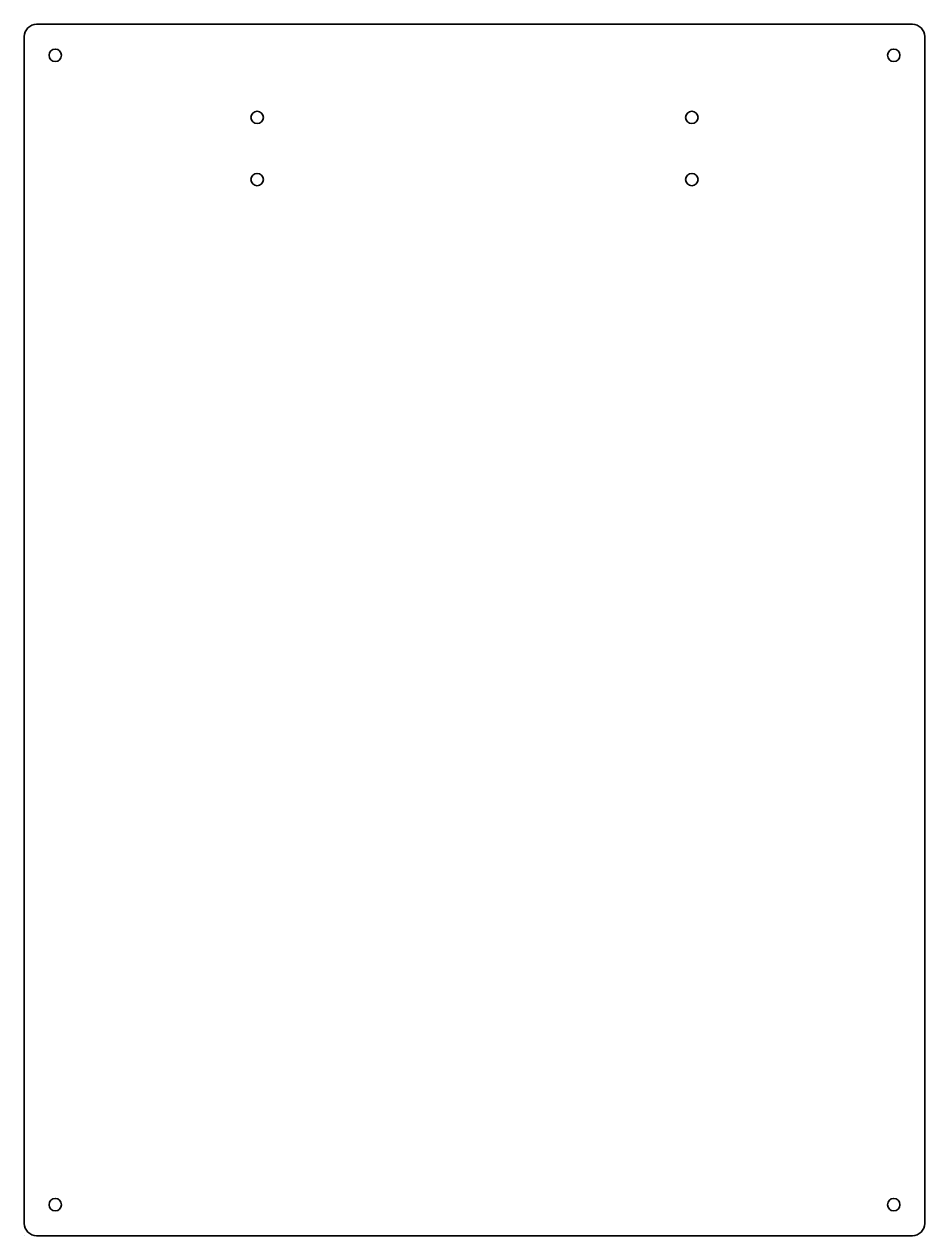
# Model space of a CAD drawing. Header units: millimetres. Extents: x -40 to 250, y -33 to 357.
import ezdxf

# ---------------------------------------------------------------- set-up
doc = ezdxf.new("R2010")
doc.units = ezdxf.units.MM
doc.header["$MEASUREMENT"] = 0
doc.layers.add('Layer 1', color=7, linetype='Continuous')

# ---------------------------------------------------------------- blocks, each defined once
blk = doc.blocks.new('block 3')
at = {"layer": 'Layer 1', "color": 7, "lineweight": 35, "true_color": 0xffffff}
blk.add_lwpolyline([(-40, -33), (-40, -33)], dxfattribs=at)
blk = doc.blocks.new('block 4')
at = {"layer": 'Layer 1', "color": 7, "lineweight": 35, "true_color": 0xffffff}
blk.add_open_spline([(-36, -33), (-38.2, -33), (-40, -31.2), (-40, -29), (-40, -29), (-40, 353), (-40, 353), (-40, 355.2), (-38.2, 357), (-36, 357), (-36, 357), (246, 357), (246, 357), (248.2, 357), (250, 355.2), (250, 353), (250, 353), (250, -29), (250, -29), (250, -31.2), (248.2, -33), (246, -33), (246, -33), (-36, -33), (-36, -33)], degree=3, knots=[0, 0, 0, 0, 1, 1, 1, 2, 2, 2, 3, 3, 3, 4, 4, 4, 5, 5, 5, 6, 6, 6, 7, 7, 7, 8, 8, 8, 8], dxfattribs=at)
blk = doc.blocks.new('block 5')
at = {"layer": 'Layer 1', "color": 7, "lineweight": 35, "true_color": 0xffffff}
blk.add_open_spline([(240, 345), (238.9, 345), (238, 345.9), (238, 347), (238, 348.1), (238.9, 349), (240, 349), (241.1, 349), (242, 348.1), (242, 347), (242, 345.9), (241.1, 345), (240, 345)], degree=3, knots=[0, 0, 0, 0, 1, 1, 1, 2, 2, 2, 3, 3, 3, 4, 4, 4, 4], dxfattribs=at)
blk = doc.blocks.new('block 6')
at = {"layer": 'Layer 1', "color": 7, "lineweight": 35, "true_color": 0xffffff}
blk.add_open_spline([(240, -25), (238.9, -25), (238, -24.1), (238, -23), (238, -21.9), (238.9, -21), (240, -21), (241.1, -21), (242, -21.9), (242, -23), (242, -24.1), (241.1, -25), (240, -25)], degree=3, knots=[0, 0, 0, 0, 1, 1, 1, 2, 2, 2, 3, 3, 3, 4, 4, 4, 4], dxfattribs=at)
blk = doc.blocks.new('block 7')
at = {"layer": 'Layer 1', "color": 7, "lineweight": 35, "true_color": 0xffffff}
blk.add_open_spline([(-30, -25), (-31.1, -25), (-32, -24.1), (-32, -23), (-32, -21.9), (-31.1, -21), (-30, -21), (-28.9, -21), (-28, -21.9), (-28, -23), (-28, -24.1), (-28.9, -25), (-30, -25)], degree=3, knots=[0, 0, 0, 0, 1, 1, 1, 2, 2, 2, 3, 3, 3, 4, 4, 4, 4], dxfattribs=at)
blk = doc.blocks.new('block 8')
at = {"layer": 'Layer 1', "color": 7, "lineweight": 35, "true_color": 0xffffff}
blk.add_open_spline([(-30, 345), (-31.1, 345), (-32, 345.9), (-32, 347), (-32, 348.1), (-31.1, 349), (-30, 349), (-28.9, 349), (-28, 348.1), (-28, 347), (-28, 345.9), (-28.9, 345), (-30, 345)], degree=3, knots=[0, 0, 0, 0, 1, 1, 1, 2, 2, 2, 3, 3, 3, 4, 4, 4, 4], dxfattribs=at)
blk = doc.blocks.new('block 9')
at = {"layer": 'Layer 1', "color": 7, "lineweight": 35, "true_color": 0xffffff}
blk.add_open_spline([(175, 305), (173.9, 305), (173, 305.9), (173, 307), (173, 308.1), (173.9, 309), (175, 309), (176.1, 309), (177, 308.1), (177, 307), (177, 305.9), (176.1, 305), (175, 305)], degree=3, knots=[0, 0, 0, 0, 1, 1, 1, 2, 2, 2, 3, 3, 3, 4, 4, 4, 4], dxfattribs=at)
blk = doc.blocks.new('block 10')
at = {"layer": 'Layer 1', "color": 7, "lineweight": 35, "true_color": 0xffffff}
blk.add_open_spline([(175, 325), (173.9, 325), (173, 325.9), (173, 327), (173, 328.1), (173.9, 329), (175, 329), (176.1, 329), (177, 328.1), (177, 327), (177, 325.9), (176.1, 325), (175, 325)], degree=3, knots=[0, 0, 0, 0, 1, 1, 1, 2, 2, 2, 3, 3, 3, 4, 4, 4, 4], dxfattribs=at)
blk = doc.blocks.new('block 11')
at = {"layer": 'Layer 1', "color": 7, "lineweight": 35, "true_color": 0xffffff}
blk.add_open_spline([(35, 305), (33.9, 305), (33, 305.9), (33, 307), (33, 308.1), (33.9, 309), (35, 309), (36.1, 309), (37, 308.1), (37, 307), (37, 305.9), (36.1, 305), (35, 305)], degree=3, knots=[0, 0, 0, 0, 1, 1, 1, 2, 2, 2, 3, 3, 3, 4, 4, 4, 4], dxfattribs=at)
blk = doc.blocks.new('block 12')
at = {"layer": 'Layer 1', "color": 7, "lineweight": 35, "true_color": 0xffffff}
blk.add_open_spline([(35, 325), (33.9, 325), (33, 325.9), (33, 327), (33, 328.1), (33.9, 329), (35, 329), (36.1, 329), (37, 328.1), (37, 327), (37, 325.9), (36.1, 325), (35, 325)], degree=3, knots=[0, 0, 0, 0, 1, 1, 1, 2, 2, 2, 3, 3, 3, 4, 4, 4, 4], dxfattribs=at)
blk = doc.blocks.new('block 2')
at = {"layer": 'Layer 1'}
for name in ['block 4', 'block 8', 'block 5', 'block 12', 'block 10', 'block 11', 'block 9', 'block 7', 'block 6', 'block 3']:
    blk.add_blockref(name, (0, 0), dxfattribs=at)

msp = doc.modelspace()

# ---------------------------------------------------------------- block references
at = {"layer": 'Layer 1'}
msp.add_blockref('block 2', (0, 0), dxfattribs=at)

doc.saveas('drawing.dxf')
